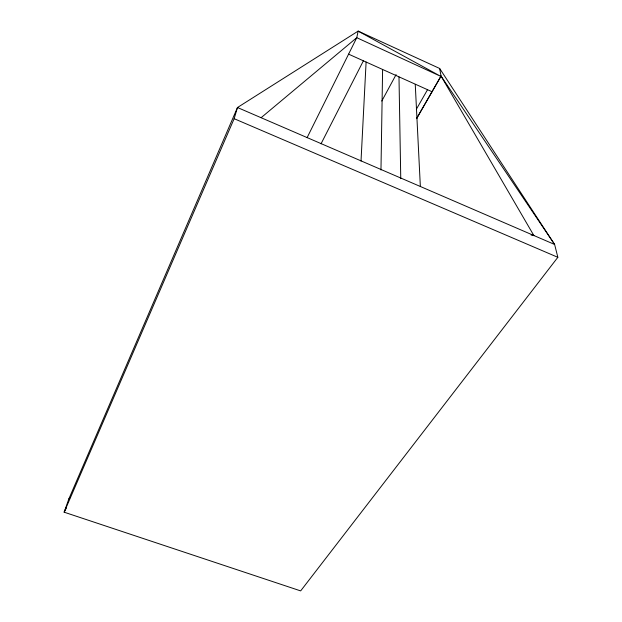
<?xml version="1.0" encoding="UTF-8"?>
<svg xmlns="http://www.w3.org/2000/svg" width="622" height="622" viewBox="0 0 622 622"><rect width="100%" height="100%" fill="white"/><g stroke="black" fill="none" stroke-linecap="round" stroke-linejoin="round"><path stroke-width="0.93" d="M380.967 170L382.608 69.547M361.017 161.067L366.101 62.068M66.344 508.003L64.159 512.194L234.152 118.693L237.48 107.513L554.63 244.477L441.045 76.071L416.553 118.631L441.045 76.071L439.653 68.467L358.155 31.1L237.48 107.513L68.886 498.836L64.159 512.194L300.659 590.9L557.841 257.306L554.63 244.477L439.653 68.467M307.089 137.687L356.764 37.693L358.155 31.1L440.982 76.467L356.764 37.693L261.154 117.667M321.03 143.814L363.388 60.832M381.799 101.044L396.09 74.617M416.336 109.285L427.415 89.887M68.886 498.836L70.224 497.421M531.095 235.007L533.933 235.66L441.045 76.071M234.152 118.693L557.841 257.306M348.6 54.145L432.033 91.729M415.255 84.335L420.355 186.507M398.99 76.965L400.762 178.685"/></g></svg>
